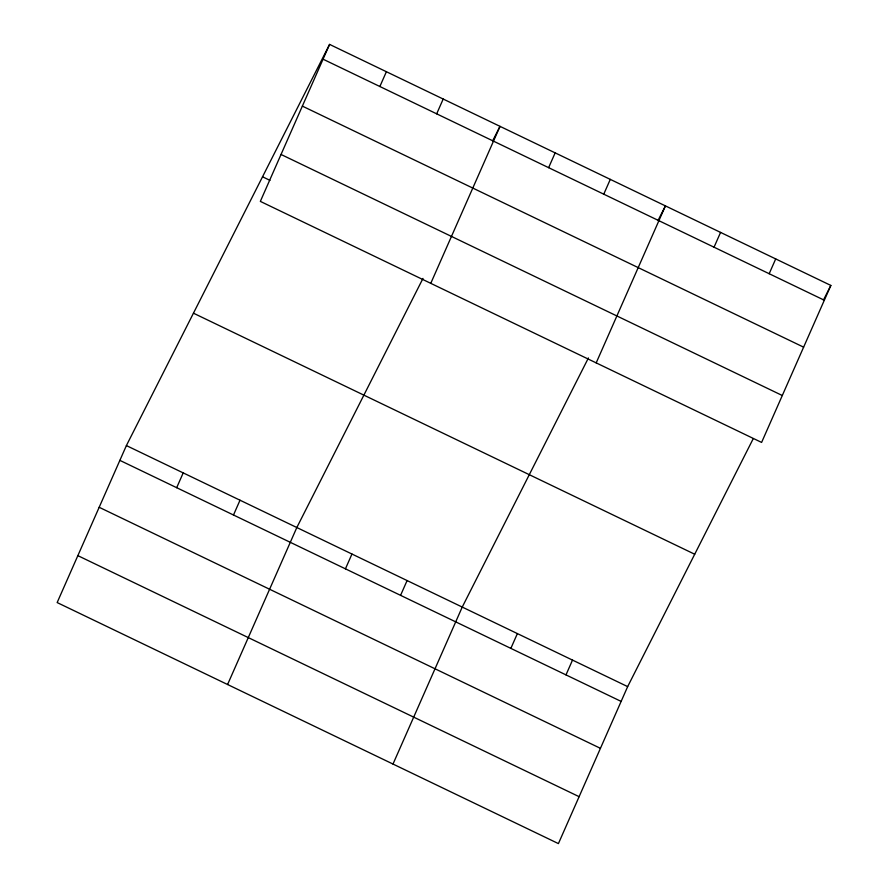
<?xml version="1.0" encoding="UTF-8"?>
<svg xmlns="http://www.w3.org/2000/svg" width="888" height="888" viewBox="0 0 888 888"><rect width="100%" height="100%" fill="white"/><g stroke="black" fill="none" stroke-linecap="round" stroke-linejoin="round"><path stroke-width="1.33" d="M329.581 44.4L260.339 201.387L761.604 442.424L830.846 285.437L329.581 44.4L126.396 445.576L57.154 602.564L558.419 843.6L627.661 686.613L753.213 438.716M176.679 487.69L183.206 472.893M379.864 86.513L386.391 71.717M233.489 515.007L240.015 500.21M436.674 113.831L443.201 99.034M227.583 684.515L296.825 527.528L422.999 278.399M430.769 283.339L500.011 126.351L492.563 141.059M345.432 568.842L351.959 554.045M548.629 167.666L555.155 152.869M400.577 595.349L407.104 580.552M603.762 194.183L610.289 179.376M392.996 764.057L462.237 607.07L588.422 357.942M596.192 362.881L665.423 205.894L657.975 220.601M510.855 648.384L517.382 633.588M714.041 247.208L720.568 232.412M565.989 674.891L572.516 660.095M769.175 273.726L775.701 258.919M823.398 300.144L830.846 285.437M323.054 59.196L824.319 300.233M302.364 106.116L803.618 347.153M281.041 154.468L782.295 395.504M262.537 176.79L269.941 180.353M193.451 313.187L694.705 554.223M126.396 445.576L627.661 686.613M119.869 460.373L621.134 701.409M99.178 507.292L600.432 748.329M77.855 555.644L579.109 796.68"/></g></svg>
